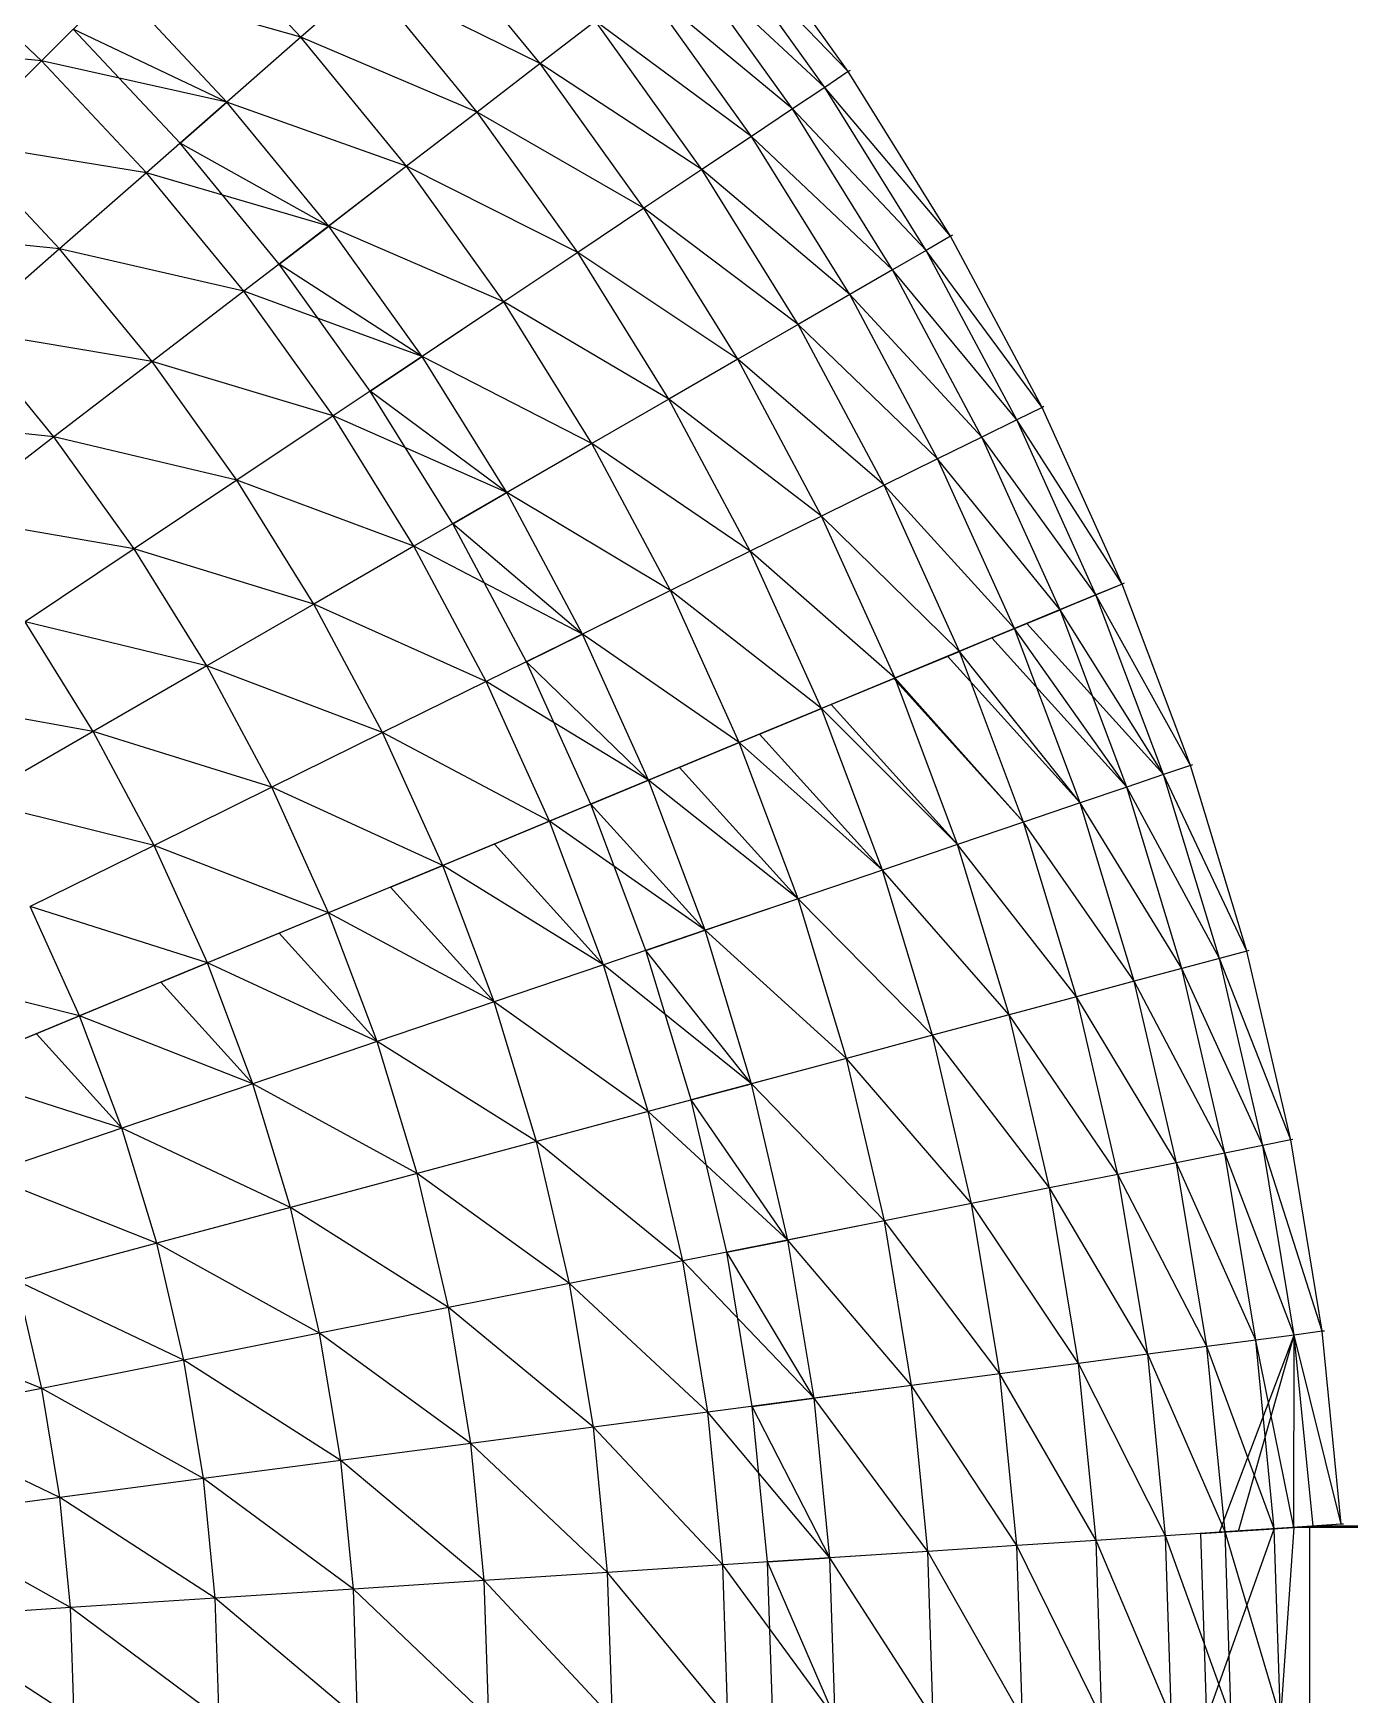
# Model space of a CAD drawing. Extents: x -1560 to 4680, y -1560 to 1560.
# Drawn here: x 867 to 1560, y 12 to 886 of the extents above; entities that cross this region are included whole.
import ezdxf

# ---------------------------------------------------------------- set-up
doc = ezdxf.new("R2010")
doc.units = 0
doc.header["$MEASUREMENT"] = 0
for name, color, linetype in [('HHST6X6X0.375', 13, 'Continuous'), ('HSST3X3X0.25_A', 150, 'Continuous'), ('L30X30X3', 1, 'Continuous'), ('TRIO25X148_A', 4, 'Continuous'), ('TRIO25X148_B', 6, 'Continuous'), ('TRIO25X148_C', 96, 'Continuous'), ('TRIO25X148_D', 3, 'Continuous'), ('TRIO25X148_F', 52, 'Continuous'), ('TRIO2875X148_A', 140, 'Continuous'), ('TRIO35X148', 30, 'Continuous'), ('TRIO45X148', 5, 'Continuous')]:
    doc.layers.add(name, color=color, linetype=linetype)

msp = doc.modelspace()

# ---------------------------------------------------------------- linework, layer by layer
at = {"layer": 'HHST6X6X0.375'}
for p, q in [((1297.09, 866.69, 60), (1296.16, 866.07, 68.93)), ((1351, 780, 60), (1350.03, 779.44, 68.93)), ((1399.12, 689.97, 60), (1398.11, 689.47, 68.93)), ((1441.25, 596.99, 60), (1440.21, 596.56, 68.93)), ((1477.21, 501.45, 60), (1476.15, 501.08, 68.93)), ((1506.84, 403.76, 60), (1505.76, 403.47, 68.93)), ((1530.03, 304.34, 60), (1528.92, 304.12, 68.93)), ((1546.65, 203.62, 60), (1545.54, 203.47, 68.93)), ((1556.66, 102.03, 60), (1555.54, 101.96, 68.93))]:
    msp.add_line(p, q, dxfattribs=at)
at = {"layer": 'HSST3X3X0.25_A'}
for p, q in [((1538.8, 100.31, 208.34), (1530.5, 100.31, 208.34)), ((1581.2, 100.31, 208.34), (1538.8, 100.31, 208.34)), ((1538.8, 100.31, 208.34), (1538.8, 0, 254.46)), ((1579.3, 100.98, 162.22), (1540.7, 100.98, 162.22))]:
    msp.add_line(p, q, dxfattribs=at)
at = {"layer": 'L30X30X3'}
for p, q in [((944.62, 828.41, 744.42), (969.29, 850.04, 767.3)), ((996.78, 764.85, 744.42), (1022.81, 784.83, 767.3)), ((1044.67, 698.02, 744.42), (1071.95, 716.25, 767.3)), ((1088.08, 628.21, 744.42), (1116.5, 644.61, 767.3)), ((1426.47, 590.87, 162.22), (1390.17, 575.83, 154.74)), ((1371.76, 568.2, 244.63), (1407.58, 583.04, 254.46)), ((1126.84, 555.7, 744.42), (1156.27, 570.21, 767.3)), ((1383.6, 573.11, 345.29), (1348.39, 558.52, 333.15)), ((1320.15, 546.82, 420), (1354.62, 561.1, 434.41)), ((1320.75, 547.07, 521.47), (1287.14, 533.15, 504.85)), ((1249.48, 517.55, 587.4), (1282.11, 531.07, 606.18)), ((1238.83, 513.14, 688.22), (1207.31, 500.08, 667.36)), ((1160.77, 480.81, 744.42), (1191.08, 493.36, 767.3)), ((1139.03, 471.8, 843.13), (1110.04, 459.8, 818.32)), ((1055.3, 437.12, 888.79), (1082.86, 448.54, 915.44)), ((1022.78, 423.65, 983.97), (996.75, 412.87, 955.58)), ((1189.73, 403.86, 744.42), (1220.8, 414.41, 767.3)), ((934.6, 387.12, 1018.43), (959, 397.23, 1048.46)), ((891.76, 369.38, 1108.7), (869.07, 359.98, 1077.13)), ((1213.6, 325.18, 744.42), (1245.29, 333.67, 767.3)), ((1232.27, 245.11, 744.42), (1264.45, 251.51, 767.3)), ((1245.66, 163.99, 744.42), (1278.19, 168.28, 767.3)), ((1481.6, 97.11, 244.63), (1520.29, 99.65, 254.46)), ((1491.53, 97.76, 199.68), (1530.5, 100.31, 208.34)), ((1540.7, 100.98, 162.22), (1501.49, 98.41, 154.74)), ((1253.72, 82.17, 744.42), (1286.46, 84.32, 767.3))]:
    msp.add_line(p, q, dxfattribs=at)
at = {"layer": 'TRIO25X148_A'}
for p, q in [((911.62, 911.62, 767.3), (871.78, 871.78, 843.13)), ((1043.36, 915, 606.18), (1008.15, 884.12, 688.22)), ((1163.24, 892.59, 434.41), (1134.16, 870.27, 521.47)), ((1008.15, 884.12, 688.22), (969.29, 850.04, 767.3)), ((871.78, 871.78, 843.13), (828.79, 828.79, 915.44)), ((1134.16, 870.27, 521.47), (1100.97, 844.81, 606.18)), ((969.29, 850.04, 767.3), (926.93, 812.89, 843.13)), ((1100.97, 844.81, 606.18), (1063.81, 816.29, 688.22)), ((1245.21, 832.02, 345.29), (1219.13, 814.6, 434.41)), ((926.93, 812.89, 843.13), (881.22, 772.81, 915.44)), ((1063.81, 816.29, 688.22), (1022.81, 784.83, 767.3)), ((1219.13, 814.6, 434.41), (1188.65, 794.23, 521.47)), ((1188.65, 794.23, 521.47), (1153.87, 770.99, 606.18)), ((1022.81, 784.83, 767.3), (978.11, 750.53, 843.13)), ((881.22, 772.81, 915.44), (832.32, 729.93, 983.97)), ((1153.87, 770.99, 606.18), (1114.92, 744.97, 688.22)), ((978.11, 750.53, 843.13), (929.87, 713.52, 915.44)), ((1114.92, 744.97, 688.22), (1071.95, 716.25, 767.3)), ((1296.96, 748.8, 345.29), (1269.8, 733.12, 434.41)), ((1269.8, 733.12, 434.41), (1238.05, 714.79, 521.47)), ((929.87, 713.52, 915.44), (878.28, 673.93, 983.97)), ((1071.95, 716.25, 767.3), (1025.1, 684.95, 843.13)), ((1238.05, 714.79, 521.47), (1201.82, 693.87, 606.18)), ((1201.82, 693.87, 606.18), (1161.26, 670.45, 688.22)), ((1025.1, 684.95, 843.13), (974.55, 651.17, 915.44)), ((878.28, 673.93, 983.97), (823.52, 631.91, 1048.46)), ((1161.26, 670.45, 688.22), (1116.5, 644.61, 767.3)), ((1343.16, 662.37, 345.29), (1315.03, 648.5, 434.41)), ((974.55, 651.17, 915.44), (920.48, 615.04, 983.97)), ((1315.03, 648.5, 434.41), (1282.14, 632.28, 521.47)), ((1116.5, 644.61, 767.3), (1067.7, 616.44, 843.13)), ((1282.14, 632.28, 521.47), (1244.63, 613.78, 606.18)), ((920.48, 615.04, 983.97), (863.08, 576.69, 1048.46)), ((1067.7, 616.44, 843.13), (1015.05, 586.04, 915.44)), ((1244.63, 613.78, 606.18), (1202.62, 593.07, 688.22)), ((1015.05, 586.04, 915.44), (958.73, 553.53, 983.97)), ((1202.62, 593.07, 688.22), (1156.27, 570.21, 767.3)), ((1156.27, 570.21, 767.3), (1105.73, 545.29, 843.13)), ((1383.6, 573.11, 345.29), (1354.62, 561.1, 434.41)), ((1354.62, 561.1, 434.41), (1320.75, 547.07, 521.47)), ((958.73, 553.53, 983.97), (898.95, 519.01, 1048.46)), ((1105.73, 545.29, 843.13), (1051.21, 518.4, 915.44)), ((1320.75, 547.07, 521.47), (1282.11, 531.07, 606.18)), ((1282.11, 531.07, 606.18), (1238.83, 513.14, 688.22)), ((898.95, 519.01, 1048.46), (835.92, 482.62, 1108.7)), ((1051.21, 518.4, 915.44), (992.88, 489.64, 983.97)), ((1238.83, 513.14, 688.22), (1191.08, 493.36, 767.3)), ((992.88, 489.64, 983.97), (930.97, 459.1, 1048.46)), ((1191.08, 493.36, 767.3), (1139.03, 471.8, 843.13)), ((1418.12, 481.39, 345.29), (1388.42, 471.31, 434.41)), ((1139.03, 471.8, 843.13), (1082.86, 448.54, 915.44)), ((1388.42, 471.31, 434.41), (1353.71, 459.52, 521.47)), ((930.97, 459.1, 1048.46), (865.7, 426.91, 1108.7)), ((1353.71, 459.52, 521.47), (1314.1, 446.08, 606.18)), ((1082.86, 448.54, 915.44), (1022.78, 423.65, 983.97)), ((1314.1, 446.08, 606.18), (1269.74, 431.02, 688.22)), ((1269.74, 431.02, 688.22), (1220.8, 414.41, 767.3)), ((1022.78, 423.65, 983.97), (959, 397.23, 1048.46)), ((1220.8, 414.41, 767.3), (1167.45, 396.3, 843.13)), ((959, 397.23, 1048.46), (891.76, 369.38, 1108.7)), ((1167.45, 396.3, 843.13), (1109.88, 376.75, 915.44)), ((1446.57, 387.61, 345.29), (1416.27, 379.49, 434.41)), ((1109.88, 376.75, 915.44), (1048.3, 355.85, 983.97)), ((1416.27, 379.49, 434.41), (1380.86, 370, 521.47)), ((891.76, 369.38, 1108.7), (821.3, 340.19, 1164.45)), ((1380.86, 370, 521.47), (1340.46, 359.18, 606.18)), ((1340.46, 359.18, 606.18), (1295.21, 347.05, 688.22)), ((1048.3, 355.85, 983.97), (982.93, 333.66, 1048.46)), ((1295.21, 347.05, 688.22), (1245.29, 333.67, 767.3)), ((982.93, 333.66, 1048.46), (914.01, 310.27, 1108.7)), ((1245.29, 333.67, 767.3), (1190.87, 319.09, 843.13)), ((1190.87, 319.09, 843.13), (1132.14, 303.36, 915.44)), ((914.01, 310.27, 1108.7), (841.79, 285.75, 1164.45)), ((1132.14, 303.36, 915.44), (1069.33, 286.52, 983.97)), ((1468.82, 292.17, 345.29), (1438.06, 286.05, 434.41)), ((1069.33, 286.52, 983.97), (1002.65, 268.66, 1048.46)), ((1438.06, 286.05, 434.41), (1402.1, 278.9, 521.47)), ((1402.1, 278.9, 521.47), (1361.08, 270.74, 606.18)), ((1002.65, 268.66, 1048.46), (932.35, 249.82, 1108.7)), ((1361.08, 270.74, 606.18), (1315.14, 261.6, 688.22)), ((1315.14, 261.6, 688.22), (1264.45, 251.51, 767.3)), ((932.35, 249.82, 1108.7), (858.68, 230.08, 1164.45)), ((1264.45, 251.51, 767.3), (1209.19, 240.52, 843.13)), ((1209.19, 240.52, 843.13), (1149.56, 228.66, 915.44)), ((1149.56, 228.66, 915.44), (1085.78, 215.98, 983.97)), ((1085.78, 215.98, 983.97), (1018.07, 202.51, 1048.46)), ((1018.07, 202.51, 1048.46), (946.69, 188.31, 1108.7)), ((1484.79, 195.48, 345.29), (1453.69, 191.38, 434.41)), ((946.69, 188.31, 1108.7), (871.89, 173.43, 1164.45)), ((1417.34, 186.6, 521.47), (1375.87, 181.14, 606.18)), ((1453.69, 191.38, 434.41), (1417.34, 186.6, 521.47)), ((1329.43, 175.02, 688.22), (1278.19, 168.28, 767.3)), ((1375.87, 181.14, 606.18), (1329.43, 175.02, 688.22)), ((871.89, 173.43, 1164.45), (793.93, 157.92, 1215.51)), ((1278.19, 168.28, 767.3), (1222.33, 160.92, 843.13)), ((1222.33, 160.92, 843.13), (1162.05, 152.99, 915.44)), ((1162.05, 152.99, 915.44), (1097.58, 144.5, 983.97)), ((1097.58, 144.5, 983.97), (1029.14, 135.49, 1048.46)), ((1029.14, 135.49, 1048.46), (956.98, 125.99, 1108.7)), ((956.98, 125.99, 1108.7), (881.36, 116.03, 1164.45)), ((881.36, 116.03, 1164.45), (802.56, 105.66, 1215.51)), ((1494.39, 97.95, 345.29), (1463.1, 95.9, 434.41)), ((1338.03, 87.7, 688.22), (1286.46, 84.32, 767.3)), ((1384.77, 90.76, 606.18), (1338.03, 87.7, 688.22)), ((1426.51, 93.5, 521.47), (1384.77, 90.76, 606.18)), ((1463.1, 95.9, 434.41), (1426.51, 93.5, 521.47)), ((1230.24, 80.63, 843.13), (1169.57, 76.66, 915.44)), ((1286.46, 84.32, 767.3), (1230.24, 80.63, 843.13)), ((1104.68, 72.4, 983.97), (1035.8, 67.89, 1048.46)), ((1169.57, 76.66, 915.44), (1104.68, 72.4, 983.97)), ((963.17, 63.13, 1108.7), (887.07, 58.14, 1164.45)), ((1035.8, 67.89, 1048.46), (963.17, 63.13, 1108.7)), ((887.07, 58.14, 1164.45), (807.76, 52.94, 1215.51))]:
    msp.add_line(p, q, dxfattribs=at)
at = {"layer": 'TRIO25X148_B'}
for p, q in [((969.29, 850.04, 767.3), (888.42, 888.42, 744.42)), ((1008.15, 884.12, 688.22), (944.62, 828.41, 744.42)), ((1022.81, 784.83, 767.3), (944.62, 828.41, 744.42)), ((1063.81, 816.29, 688.22), (996.78, 764.85, 744.42)), ((1071.95, 716.25, 767.3), (996.78, 764.85, 744.42)), ((1114.92, 744.97, 688.22), (1044.67, 698.02, 744.42)), ((1116.5, 644.61, 767.3), (1044.67, 698.02, 744.42)), ((1161.26, 670.45, 688.22), (1088.08, 628.21, 744.42)), ((1156.27, 570.21, 767.3), (1088.08, 628.21, 744.42)), ((1202.62, 593.07, 688.22), (1126.84, 555.7, 744.42)), ((1426.47, 590.87, 162.22), (1371.76, 568.2, 244.63)), ((1407.58, 583.04, 254.46), (1348.39, 558.52, 333.15)), ((1383.6, 573.11, 345.29), (1320.15, 546.82, 420)), ((1371.76, 568.2, 244.63), (1442.7, 489.73, 254.46)), ((1462.06, 496.3, 162.22), (1390.17, 575.83, 154.74)), ((1354.62, 561.1, 434.41), (1287.14, 533.15, 504.85)), ((1191.08, 493.36, 767.3), (1126.84, 555.7, 744.42)), ((1348.39, 558.52, 333.15), (1418.12, 481.39, 345.29)), ((1320.75, 547.07, 521.47), (1249.48, 517.55, 587.4)), ((1320.15, 546.82, 420), (1388.42, 471.31, 434.41)), ((1287.14, 533.15, 504.85), (1353.71, 459.52, 521.47)), ((1282.11, 531.07, 606.18), (1207.31, 500.08, 667.36)), ((1249.48, 517.55, 587.4), (1314.1, 446.08, 606.18)), ((1238.83, 513.14, 688.22), (1160.77, 480.81, 744.42)), ((1207.31, 500.08, 667.36), (1269.74, 431.02, 688.22)), ((1191.08, 493.36, 767.3), (1110.04, 459.8, 818.32)), ((1220.8, 414.41, 767.3), (1160.77, 480.81, 744.42)), ((1139.03, 471.8, 843.13), (1055.3, 437.12, 888.79)), ((1110.04, 459.8, 818.32), (1167.45, 396.3, 843.13)), ((1082.86, 448.54, 915.44), (996.75, 412.87, 955.58)), ((1055.3, 437.12, 888.79), (1109.88, 376.75, 915.44)), ((1269.74, 431.02, 688.22), (1189.73, 403.86, 744.42)), ((1022.78, 423.65, 983.97), (934.6, 387.12, 1018.43)), ((996.75, 412.87, 955.58), (1048.3, 355.85, 983.97)), ((1245.29, 333.67, 767.3), (1189.73, 403.86, 744.42)), ((959, 397.23, 1048.46), (869.07, 359.98, 1077.13)), ((934.6, 387.12, 1018.43), (982.93, 333.66, 1048.46)), ((891.76, 369.38, 1108.7), (800.4, 331.54, 1131.46)), ((869.07, 359.98, 1077.13), (914.01, 310.27, 1108.7)), ((1295.21, 347.05, 688.22), (1213.6, 325.18, 744.42)), ((1264.45, 251.51, 767.3), (1213.6, 325.18, 744.42)), ((1315.14, 261.6, 688.22), (1232.27, 245.11, 744.42)), ((1278.19, 168.28, 767.3), (1232.27, 245.11, 744.42)), ((1491.53, 97.76, 199.68), (1530.8, 201.53, 162.22)), ((1329.43, 175.02, 688.22), (1245.66, 163.99, 744.42)), ((1286.46, 84.32, 767.3), (1245.66, 163.99, 744.42)), ((1530.5, 100.31, 208.34), (1481.6, 97.11, 244.63)), ((1484.78, 0, 244.63), (1520.29, 99.65, 254.46)), ((1540.7, 100.98, 162.22), (1491.53, 97.76, 199.68)), ((1338.03, 87.7, 688.22), (1253.72, 82.17, 744.42)), ((1289.22, 0, 767.3), (1253.72, 82.17, 744.42))]:
    msp.add_line(p, q, dxfattribs=at)
at = {"layer": 'TRIO25X148_C'}
for p, q in [((1008.15, 884.12, 688.22), (948.16, 948.16, 688.22)), ((1296.16, 866.07, 68.93), (1236.74, 948.98, 68.93)), ((1134.16, 870.27, 521.47), (1074.81, 942.58, 521.47)), ((1283.79, 857.8, 162.22), (1224.94, 939.93, 162.22)), ((871.78, 871.78, 843.13), (812.89, 926.93, 843.13)), ((1266.79, 846.44, 254.46), (1208.72, 927.48, 254.46)), ((969.29, 850.04, 767.3), (911.62, 911.62, 767.3)), ((1100.97, 844.81, 606.18), (1043.36, 915, 606.18)), ((1245.21, 832.02, 345.29), (1188.13, 911.68, 345.29)), ((1219.13, 814.6, 434.41), (1163.24, 892.59, 434.41)), ((1063.81, 816.29, 688.22), (1008.15, 884.12, 688.22)), ((926.93, 812.89, 843.13), (871.78, 871.78, 843.13)), ((1188.65, 794.23, 521.47), (1134.16, 870.27, 521.47)), ((1350.03, 779.44, 68.93), (1296.16, 866.07, 68.93)), ((1337.15, 772, 162.22), (1283.79, 857.8, 162.22)), ((1022.81, 784.83, 767.3), (969.29, 850.04, 767.3)), ((1153.87, 770.99, 606.18), (1100.97, 844.81, 606.18)), ((1319.44, 761.78, 254.46), (1266.79, 846.44, 254.46)), ((1296.96, 748.8, 345.29), (1245.21, 832.02, 345.29)), ((881.22, 772.81, 915.44), (828.79, 828.79, 915.44)), ((978.11, 750.53, 843.13), (926.93, 812.89, 843.13)), ((1114.92, 744.97, 688.22), (1063.81, 816.29, 688.22)), ((1269.8, 733.12, 434.41), (1219.13, 814.6, 434.41)), ((1238.05, 714.79, 521.47), (1188.65, 794.23, 521.47)), ((1071.95, 716.25, 767.3), (1022.81, 784.83, 767.3)), ((1398.11, 689.47, 68.93), (1350.03, 779.44, 68.93)), ((929.87, 713.52, 915.44), (881.22, 772.81, 915.44)), ((1201.82, 693.87, 606.18), (1153.87, 770.99, 606.18)), ((1384.78, 682.9, 162.22), (1337.15, 772, 162.22)), ((1366.43, 673.85, 254.46), (1319.44, 761.78, 254.46)), ((1025.1, 684.95, 843.13), (978.11, 750.53, 843.13)), ((1161.26, 670.45, 688.22), (1114.92, 744.97, 688.22)), ((1343.16, 662.37, 345.29), (1296.96, 748.8, 345.29)), ((878.28, 673.93, 983.97), (832.32, 729.93, 983.97)), ((1315.03, 648.5, 434.41), (1269.8, 733.12, 434.41)), ((974.55, 651.17, 915.44), (929.87, 713.52, 915.44)), ((1116.5, 644.61, 767.3), (1071.95, 716.25, 767.3)), ((1282.14, 632.28, 521.47), (1238.05, 714.79, 521.47)), ((1244.63, 613.78, 606.18), (1201.82, 693.87, 606.18)), ((1067.7, 616.44, 843.13), (1025.1, 684.95, 843.13)), ((1426.47, 590.87, 162.22), (1384.78, 682.9, 162.22)), ((1440.21, 596.56, 68.93), (1398.11, 689.47, 68.93)), ((920.48, 615.04, 983.97), (878.28, 673.93, 983.97)), ((1407.58, 583.04, 254.46), (1366.43, 673.85, 254.46)), ((1202.62, 593.07, 688.22), (1161.26, 670.45, 688.22)), ((1383.6, 573.11, 345.29), (1343.16, 662.37, 345.29)), ((1015.05, 586.04, 915.44), (974.55, 651.17, 915.44)), ((1354.62, 561.1, 434.41), (1315.03, 648.5, 434.41)), ((1156.27, 570.21, 767.3), (1116.5, 644.61, 767.3)), ((1320.75, 547.07, 521.47), (1282.14, 632.28, 521.47)), ((958.73, 553.53, 983.97), (920.48, 615.04, 983.97)), ((1105.73, 545.29, 843.13), (1067.7, 616.44, 843.13)), ((1282.11, 531.07, 606.18), (1244.63, 613.78, 606.18)), ((1476.15, 501.08, 68.93), (1440.21, 596.56, 68.93)), ((1051.21, 518.4, 915.44), (1015.05, 586.04, 915.44)), ((1238.83, 513.14, 688.22), (1202.62, 593.07, 688.22)), ((1462.06, 496.3, 162.22), (1426.47, 590.87, 162.22)), ((1442.7, 489.73, 254.46), (1407.58, 583.04, 254.46)), ((898.95, 519.01, 1048.46), (863.08, 576.69, 1048.46)), ((1191.08, 493.36, 767.3), (1156.27, 570.21, 767.3)), ((1418.12, 481.39, 345.29), (1383.6, 573.11, 345.29)), ((1388.42, 471.31, 434.41), (1354.62, 561.1, 434.41)), ((992.88, 489.64, 983.97), (958.73, 553.53, 983.97)), ((1139.03, 471.8, 843.13), (1105.73, 545.29, 843.13)), ((1353.71, 459.52, 521.47), (1320.75, 547.07, 521.47)), ((1314.1, 446.08, 606.18), (1282.11, 531.07, 606.18)), ((930.97, 459.1, 1048.46), (898.95, 519.01, 1048.46)), ((1082.86, 448.54, 915.44), (1051.21, 518.4, 915.44)), ((1269.74, 431.02, 688.22), (1238.83, 513.14, 688.22)), ((1505.76, 403.47, 68.93), (1476.15, 501.08, 68.93)), ((1022.78, 423.65, 983.97), (992.88, 489.64, 983.97)), ((1220.8, 414.41, 767.3), (1191.08, 493.36, 767.3)), ((1471.64, 394.33, 254.46), (1442.7, 489.73, 254.46)), ((1491.39, 399.62, 162.22), (1462.06, 496.3, 162.22)), ((1446.57, 387.61, 345.29), (1418.12, 481.39, 345.29)), ((1167.45, 396.3, 843.13), (1139.03, 471.8, 843.13)), ((1416.27, 379.49, 434.41), (1388.42, 471.31, 434.41)), ((959, 397.23, 1048.46), (930.97, 459.1, 1048.46)), ((1380.86, 370, 521.47), (1353.71, 459.52, 521.47)), ((1109.88, 376.75, 915.44), (1082.86, 448.54, 915.44)), ((1340.46, 359.18, 606.18), (1314.1, 446.08, 606.18)), ((1295.21, 347.05, 688.22), (1269.74, 431.02, 688.22)), ((891.76, 369.38, 1108.7), (865.7, 426.91, 1108.7)), ((1048.3, 355.85, 983.97), (1022.78, 423.65, 983.97)), ((1245.29, 333.67, 767.3), (1220.8, 414.41, 767.3)), ((1528.92, 304.12, 68.93), (1505.76, 403.47, 68.93)), ((982.93, 333.66, 1048.46), (959, 397.23, 1048.46)), ((1190.87, 319.09, 843.13), (1167.45, 396.3, 843.13)), ((1494.28, 297.23, 254.46), (1471.64, 394.33, 254.46)), ((1514.34, 301.22, 162.22), (1491.39, 399.62, 162.22)), ((1468.82, 292.17, 345.29), (1446.57, 387.61, 345.29)), ((1132.14, 303.36, 915.44), (1109.88, 376.75, 915.44)), ((1438.06, 286.05, 434.41), (1416.27, 379.49, 434.41)), ((914.01, 310.27, 1108.7), (891.76, 369.38, 1108.7)), ((1402.1, 278.9, 521.47), (1380.86, 370, 521.47)), ((1361.08, 270.74, 606.18), (1340.46, 359.18, 606.18)), ((1069.33, 286.52, 983.97), (1048.3, 355.85, 983.97)), ((1315.14, 261.6, 688.22), (1295.21, 347.05, 688.22)), ((1002.65, 268.66, 1048.46), (982.93, 333.66, 1048.46)), ((1264.45, 251.51, 767.3), (1245.29, 333.67, 767.3)), ((1209.19, 240.52, 843.13), (1190.87, 319.09, 843.13)), ((932.35, 249.82, 1108.7), (914.01, 310.27, 1108.7)), ((1149.56, 228.66, 915.44), (1132.14, 303.36, 915.44)), ((1510.52, 198.86, 254.46), (1494.28, 297.23, 254.46)), ((1530.8, 201.53, 162.22), (1514.34, 301.22, 162.22)), ((1545.54, 203.47, 68.93), (1528.92, 304.12, 68.93)), ((1484.79, 195.48, 345.29), (1468.82, 292.17, 345.29)), ((1085.78, 215.98, 983.97), (1069.33, 286.52, 983.97)), ((1453.69, 191.38, 434.41), (1438.06, 286.05, 434.41)), ((1417.34, 186.6, 521.47), (1402.1, 278.9, 521.47)), ((1018.07, 202.51, 1048.46), (1002.65, 268.66, 1048.46)), ((1375.87, 181.14, 606.18), (1361.08, 270.74, 606.18)), ((1329.43, 175.02, 688.22), (1315.14, 261.6, 688.22)), ((946.69, 188.31, 1108.7), (932.35, 249.82, 1108.7)), ((1278.19, 168.28, 767.3), (1264.45, 251.51, 767.3)), ((1222.33, 160.92, 843.13), (1209.19, 240.52, 843.13)), ((871.89, 173.43, 1164.45), (858.68, 230.08, 1164.45)), ((1162.05, 152.99, 915.44), (1149.56, 228.66, 915.44)), ((1097.58, 144.5, 983.97), (1085.78, 215.98, 983.97)), ((1029.14, 135.49, 1048.46), (1018.07, 202.51, 1048.46)), ((1540.7, 100.98, 162.22), (1530.8, 201.53, 162.22)), ((1555.54, 101.96, 68.93), (1545.54, 203.47, 68.93)), ((1494.39, 97.95, 345.29), (1484.79, 195.48, 345.29)), ((1520.29, 99.65, 254.46), (1510.52, 198.86, 254.46)), ((956.98, 125.99, 1108.7), (946.69, 188.31, 1108.7)), ((1426.51, 93.5, 521.47), (1417.34, 186.6, 521.47)), ((1463.1, 95.9, 434.41), (1453.69, 191.38, 434.41)), ((1338.03, 87.7, 688.22), (1329.43, 175.02, 688.22)), ((1384.77, 90.76, 606.18), (1375.87, 181.14, 606.18)), ((881.36, 116.03, 1164.45), (871.89, 173.43, 1164.45)), ((1286.46, 84.32, 767.3), (1278.19, 168.28, 767.3)), ((1230.24, 80.63, 843.13), (1222.33, 160.92, 843.13)), ((1169.57, 76.66, 915.44), (1162.05, 152.99, 915.44)), ((1104.68, 72.4, 983.97), (1097.58, 144.5, 983.97)), ((1035.8, 67.89, 1048.46), (1029.14, 135.49, 1048.46)), ((963.17, 63.13, 1108.7), (956.98, 125.99, 1108.7)), ((887.07, 58.14, 1164.45), (881.36, 116.03, 1164.45)), ((1497.6, 0, 345.29), (1494.39, 97.95, 345.29)), ((1523.55, 0, 254.46), (1520.29, 99.65, 254.46)), ((1340.91, 0, 688.22), (1338.03, 87.7, 688.22)), ((1387.75, 0, 606.18), (1384.77, 90.76, 606.18)), ((1429.57, 0, 521.47), (1426.51, 93.5, 521.47)), ((1466.23, 0, 434.41), (1463.1, 95.9, 434.41)), ((1232.88, 0, 843.13), (1230.24, 80.63, 843.13)), ((1289.22, 0, 767.3), (1286.46, 84.32, 767.3)), ((1107.05, 0, 983.97), (1104.68, 72.4, 983.97)), ((1172.08, 0, 915.44), (1169.57, 76.66, 915.44)), ((965.24, 0, 1108.7), (963.17, 63.13, 1108.7)), ((1038.02, 0, 1048.46), (1035.8, 67.89, 1048.46)), ((888.97, 0, 1164.45), (887.07, 58.14, 1164.45))]:
    msp.add_line(p, q, dxfattribs=at)
at = {"layer": 'TRIO25X148_D'}
for p, q in [((1008.15, 884.12, 688.22), (911.62, 911.62, 767.3)), ((1134.16, 870.27, 521.47), (1043.36, 915, 606.18)), ((1245.21, 832.02, 345.29), (1163.24, 892.59, 434.41)), ((1100.97, 844.81, 606.18), (1008.15, 884.12, 688.22)), ((871.78, 871.78, 843.13), (772.81, 881.22, 915.44)), ((969.29, 850.04, 767.3), (871.78, 871.78, 843.13)), ((1219.13, 814.6, 434.41), (1134.16, 870.27, 521.47)), ((1063.81, 816.29, 688.22), (969.29, 850.04, 767.3)), ((1188.65, 794.23, 521.47), (1100.97, 844.81, 606.18)), ((1319.44, 761.78, 254.46), (1245.21, 832.02, 345.29)), ((926.93, 812.89, 843.13), (828.79, 828.79, 915.44)), ((1022.81, 784.83, 767.3), (926.93, 812.89, 843.13)), ((1153.87, 770.99, 606.18), (1063.81, 816.29, 688.22)), ((1296.96, 748.8, 345.29), (1219.13, 814.6, 434.41)), ((1269.8, 733.12, 434.41), (1188.65, 794.23, 521.47)), ((881.22, 772.81, 915.44), (782.8, 782.8, 983.97)), ((1114.92, 744.97, 688.22), (1022.81, 784.83, 767.3)), ((978.11, 750.53, 843.13), (881.22, 772.81, 915.44)), ((1238.05, 714.79, 521.47), (1153.87, 770.99, 606.18)), ((1071.95, 716.25, 767.3), (978.11, 750.53, 843.13)), ((1201.82, 693.87, 606.18), (1114.92, 744.97, 688.22)), ((1366.43, 673.85, 254.46), (1296.96, 748.8, 345.29)), ((929.87, 713.52, 915.44), (832.32, 729.93, 983.97)), ((1343.16, 662.37, 345.29), (1269.8, 733.12, 434.41)), ((1025.1, 684.95, 843.13), (929.87, 713.52, 915.44)), ((1161.26, 670.45, 688.22), (1071.95, 716.25, 767.3)), ((1315.03, 648.5, 434.41), (1238.05, 714.79, 521.47)), ((1282.14, 632.28, 521.47), (1201.82, 693.87, 606.18)), ((878.28, 673.93, 983.97), (780.42, 684.41, 1048.46)), ((1116.5, 644.61, 767.3), (1025.1, 684.95, 843.13)), ((974.55, 651.17, 915.44), (878.28, 673.93, 983.97)), ((1244.63, 613.78, 606.18), (1161.26, 670.45, 688.22)), ((1407.58, 583.04, 254.46), (1343.16, 662.37, 345.29)), ((1067.7, 616.44, 843.13), (974.55, 651.17, 915.44)), ((1383.6, 573.11, 345.29), (1315.03, 648.5, 434.41)), ((1202.62, 593.07, 688.22), (1116.5, 644.61, 767.3)), ((920.48, 615.04, 983.97), (823.52, 631.91, 1048.46)), ((1354.62, 561.1, 434.41), (1282.14, 632.28, 521.47)), ((1015.05, 586.04, 915.44), (920.48, 615.04, 983.97)), ((1156.27, 570.21, 767.3), (1067.7, 616.44, 843.13)), ((1320.75, 547.07, 521.47), (1244.63, 613.78, 606.18)), ((1105.73, 545.29, 843.13), (1015.05, 586.04, 915.44)), ((1282.11, 531.07, 606.18), (1202.62, 593.07, 688.22)), ((958.73, 553.53, 983.97), (863.08, 576.69, 1048.46)), ((1238.83, 513.14, 688.22), (1156.27, 570.21, 767.3)), ((1442.7, 489.73, 254.46), (1383.6, 573.11, 345.29)), ((1418.12, 481.39, 345.29), (1354.62, 561.1, 434.41)), ((1051.21, 518.4, 915.44), (958.73, 553.53, 983.97)), ((1191.08, 493.36, 767.3), (1105.73, 545.29, 843.13)), ((1388.42, 471.31, 434.41), (1320.75, 547.07, 521.47)), ((898.95, 519.01, 1048.46), (802.57, 536.26, 1108.7)), ((1353.71, 459.52, 521.47), (1282.11, 531.07, 606.18)), ((992.88, 489.64, 983.97), (898.95, 519.01, 1048.46)), ((1139.03, 471.8, 843.13), (1051.21, 518.4, 915.44)), ((1314.1, 446.08, 606.18), (1238.83, 513.14, 688.22)), ((1082.86, 448.54, 915.44), (992.88, 489.64, 983.97)), ((1269.74, 431.02, 688.22), (1191.08, 493.36, 767.3)), ((930.97, 459.1, 1048.46), (835.92, 482.62, 1108.7)), ((1471.64, 394.33, 254.46), (1418.12, 481.39, 345.29)), ((1220.8, 414.41, 767.3), (1139.03, 471.8, 843.13)), ((1446.57, 387.61, 345.29), (1388.42, 471.31, 434.41)), ((1022.78, 423.65, 983.97), (930.97, 459.1, 1048.46)), ((1416.27, 379.49, 434.41), (1353.71, 459.52, 521.47)), ((1167.45, 396.3, 843.13), (1082.86, 448.54, 915.44)), ((1380.86, 370, 521.47), (1314.1, 446.08, 606.18)), ((1340.46, 359.18, 606.18), (1269.74, 431.02, 688.22)), ((959, 397.23, 1048.46), (865.7, 426.91, 1108.7)), ((1109.88, 376.75, 915.44), (1022.78, 423.65, 983.97)), ((1295.21, 347.05, 688.22), (1220.8, 414.41, 767.3)), ((1048.3, 355.85, 983.97), (959, 397.23, 1048.46)), ((1245.29, 333.67, 767.3), (1167.45, 396.3, 843.13)), ((891.76, 369.38, 1108.7), (797.29, 393.18, 1164.45)), ((1494.28, 297.23, 254.46), (1446.57, 387.61, 345.29)), ((1190.87, 319.09, 843.13), (1109.88, 376.75, 915.44)), ((1468.82, 292.17, 345.29), (1416.27, 379.49, 434.41)), ((982.93, 333.66, 1048.46), (891.76, 369.38, 1108.7)), ((1438.06, 286.05, 434.41), (1380.86, 370, 521.47)), ((1402.1, 278.9, 521.47), (1340.46, 359.18, 606.18)), ((1132.14, 303.36, 915.44), (1048.3, 355.85, 983.97)), ((1361.08, 270.74, 606.18), (1295.21, 347.05, 688.22)), ((914.01, 310.27, 1108.7), (821.3, 340.19, 1164.45)), ((1069.33, 286.52, 983.97), (982.93, 333.66, 1048.46)), ((1315.14, 261.6, 688.22), (1245.29, 333.67, 767.3)), ((1264.45, 251.51, 767.3), (1190.87, 319.09, 843.13)), ((1002.65, 268.66, 1048.46), (914.01, 310.27, 1108.7)), ((1209.19, 240.52, 843.13), (1132.14, 303.36, 915.44)), ((1510.52, 198.86, 254.46), (1468.82, 292.17, 345.29)), ((932.35, 249.82, 1108.7), (841.79, 285.75, 1164.45)), ((1149.56, 228.66, 915.44), (1069.33, 286.52, 983.97)), ((1484.79, 195.48, 345.29), (1438.06, 286.05, 434.41)), ((1453.69, 191.38, 434.41), (1402.1, 278.9, 521.47)), ((1085.78, 215.98, 983.97), (1002.65, 268.66, 1048.46)), ((1417.34, 186.6, 521.47), (1361.08, 270.74, 606.18)), ((1375.87, 181.14, 606.18), (1315.14, 261.6, 688.22)), ((1018.07, 202.51, 1048.46), (932.35, 249.82, 1108.7)), ((1329.43, 175.02, 688.22), (1264.45, 251.51, 767.3)), ((1278.19, 168.28, 767.3), (1209.19, 240.52, 843.13)), ((946.69, 188.31, 1108.7), (858.68, 230.08, 1164.45)), ((1222.33, 160.92, 843.13), (1149.56, 228.66, 915.44)), ((1162.05, 152.99, 915.44), (1085.78, 215.98, 983.97)), ((871.89, 173.43, 1164.45), (781.91, 209.51, 1215.51)), ((1097.58, 144.5, 983.97), (1018.07, 202.51, 1048.46)), ((1029.14, 135.49, 1048.46), (946.69, 188.31, 1108.7)), ((1463.1, 95.9, 434.41), (1417.34, 186.6, 521.47)), ((1494.39, 97.95, 345.29), (1453.69, 191.38, 434.41)), ((1384.77, 90.76, 606.18), (1329.43, 175.02, 688.22)), ((1426.51, 93.5, 521.47), (1375.87, 181.14, 606.18)), ((956.98, 125.99, 1108.7), (871.89, 173.43, 1164.45)), ((1338.03, 87.7, 688.22), (1278.19, 168.28, 767.3)), ((881.36, 116.03, 1164.45), (793.93, 157.92, 1215.51)), ((1286.46, 84.32, 767.3), (1222.33, 160.92, 843.13)), ((1230.24, 80.63, 843.13), (1162.05, 152.99, 915.44)), ((1169.57, 76.66, 915.44), (1097.58, 144.5, 983.97)), ((1104.68, 72.4, 983.97), (1029.14, 135.49, 1048.46)), ((1035.8, 67.89, 1048.46), (956.98, 125.99, 1108.7)), ((963.17, 63.13, 1108.7), (881.36, 116.03, 1164.45)), ((887.07, 58.14, 1164.45), (802.56, 105.66, 1215.51)), ((1530.5, 100.31, 208.34), (1523.55, 0, 254.46)), ((1387.75, 0, 606.18), (1338.03, 87.7, 688.22)), ((1429.57, 0, 521.47), (1384.77, 90.76, 606.18)), ((1466.23, 0, 434.41), (1426.51, 93.5, 521.47)), ((1497.6, 0, 345.29), (1463.1, 95.9, 434.41)), ((1289.22, 0, 767.3), (1230.24, 80.63, 843.13)), ((1340.91, 0, 688.22), (1286.46, 84.32, 767.3)), ((1172.08, 0, 915.44), (1104.68, 72.4, 983.97)), ((1232.88, 0, 843.13), (1169.57, 76.66, 915.44)), ((1038.02, 0, 1048.46), (963.17, 63.13, 1108.7)), ((1107.05, 0, 983.97), (1035.8, 67.89, 1048.46)), ((888.97, 0, 1164.45), (807.76, 52.94, 1215.51)), ((965.24, 0, 1108.7), (887.07, 58.14, 1164.45))]:
    msp.add_line(p, q, dxfattribs=at)
at = {"layer": 'TRIO25X148_F'}
for p, q in [((944.62, 828.41, 744.42), (888.42, 888.42, 744.42)), ((996.78, 764.85, 744.42), (944.62, 828.41, 744.42)), ((1044.67, 698.02, 744.42), (996.78, 764.85, 744.42)), ((1088.08, 628.21, 744.42), (1044.67, 698.02, 744.42)), ((1126.84, 555.7, 744.42), (1088.08, 628.21, 744.42)), ((1160.77, 480.81, 744.42), (1126.84, 555.7, 744.42)), ((1249.48, 517.55, 587.4), (1207.31, 500.08, 667.36)), ((1207.31, 500.08, 667.36), (1160.77, 480.81, 744.42)), ((1160.77, 480.81, 744.42), (1110.04, 459.8, 818.32)), ((1189.73, 403.86, 744.42), (1160.77, 480.81, 744.42)), ((1110.04, 459.8, 818.32), (1055.3, 437.12, 888.79)), ((1055.3, 437.12, 888.79), (996.75, 412.87, 955.58)), ((996.75, 412.87, 955.58), (934.6, 387.12, 1018.43)), ((1213.6, 325.18, 744.42), (1189.73, 403.86, 744.42)), ((934.6, 387.12, 1018.43), (869.07, 359.98, 1077.13)), ((869.07, 359.98, 1077.13), (800.4, 331.54, 1131.46)), ((1232.27, 245.11, 744.42), (1213.6, 325.18, 744.42)), ((1245.66, 163.99, 744.42), (1232.27, 245.11, 744.42)), ((1501.49, 98.41, 154.74), (1530.8, 201.53, 162.22)), ((1253.72, 82.17, 744.42), (1245.66, 163.99, 744.42)), ((1481.6, 97.11, 244.63), (1494.39, 97.95, 345.29)), ((1491.53, 97.76, 199.68), (1481.6, 97.11, 244.63)), ((1484.78, 0, 244.63), (1481.6, 97.11, 244.63)), ((1501.49, 98.41, 154.74), (1491.53, 97.76, 199.68)), ((1555.54, 101.96, 68.93), (1501.49, 98.41, 154.74)), ((1256.41, 0, 744.42), (1253.72, 82.17, 744.42))]:
    msp.add_line(p, q, dxfattribs=at)
at = {"layer": 'TRIO2875X148_A'}
for p, q in [((1283.79, 857.8, 162.22), (1266.79, 846.44, 254.46)), ((1350.03, 779.44, 68.93), (1283.79, 857.8, 162.22)), ((1266.79, 846.44, 254.46), (1245.21, 832.02, 345.29)), ((1337.15, 772, 162.22), (1266.79, 846.44, 254.46)), ((1337.15, 772, 162.22), (1319.44, 761.78, 254.46)), ((1398.11, 689.47, 68.93), (1337.15, 772, 162.22)), ((1319.44, 761.78, 254.46), (1296.96, 748.8, 345.29)), ((1384.78, 682.9, 162.22), (1319.44, 761.78, 254.46)), ((1384.78, 682.9, 162.22), (1366.43, 673.85, 254.46)), ((1440.21, 596.56, 68.93), (1384.78, 682.9, 162.22)), ((1366.43, 673.85, 254.46), (1343.16, 662.37, 345.29)), ((1426.47, 590.87, 162.22), (1366.43, 673.85, 254.46)), ((1426.47, 590.87, 162.22), (1407.58, 583.04, 254.46)), ((1476.15, 501.08, 68.93), (1426.47, 590.87, 162.22)), ((1407.58, 583.04, 254.46), (1383.6, 573.11, 345.29)), ((1462.06, 496.3, 162.22), (1407.58, 583.04, 254.46)), ((1371.76, 568.2, 244.63), (1348.39, 558.52, 333.15)), ((1390.17, 575.83, 154.74), (1371.76, 568.2, 244.63)), ((1348.39, 558.52, 333.15), (1320.15, 546.82, 420)), ((1320.15, 546.82, 420), (1287.14, 533.15, 504.85)), ((1287.14, 533.15, 504.85), (1249.48, 517.55, 587.4)), ((1442.7, 489.73, 254.46), (1418.12, 481.39, 345.29)), ((1462.06, 496.3, 162.22), (1442.7, 489.73, 254.46)), ((1491.39, 399.62, 162.22), (1442.7, 489.73, 254.46)), ((1505.76, 403.47, 68.93), (1462.06, 496.3, 162.22)), ((1471.64, 394.33, 254.46), (1446.57, 387.61, 345.29)), ((1491.39, 399.62, 162.22), (1471.64, 394.33, 254.46)), ((1514.34, 301.22, 162.22), (1471.64, 394.33, 254.46)), ((1528.92, 304.12, 68.93), (1491.39, 399.62, 162.22)), ((1494.28, 297.23, 254.46), (1468.82, 292.17, 345.29)), ((1514.34, 301.22, 162.22), (1494.28, 297.23, 254.46)), ((1530.8, 201.53, 162.22), (1494.28, 297.23, 254.46)), ((1545.54, 203.47, 68.93), (1514.34, 301.22, 162.22)), ((1530.8, 201.53, 162.22), (1510.52, 198.86, 254.46)), ((1510.52, 198.86, 254.46), (1484.79, 195.48, 345.29)), ((1520.29, 99.65, 254.46), (1494.39, 97.95, 345.29))]:
    msp.add_line(p, q, dxfattribs=at)
at = {"layer": 'TRIO35X148'}
for p, q in [((1296.16, 866.07, 68.93), (1224.94, 939.93, 162.22)), ((1283.79, 857.8, 162.22), (1208.72, 927.48, 254.46)), ((1266.79, 846.44, 254.46), (1188.13, 911.68, 345.29)), ((1440.21, 596.56, 68.93), (1390.17, 575.83, 154.74)), ((1530.5, 100.31, 208.34), (1530.8, 201.53, 162.22)), ((1555.54, 101.96, 68.93), (1530.8, 201.53, 162.22)), ((1520.29, 99.65, 254.46), (1484.79, 195.48, 345.29)), ((1530.5, 100.31, 208.34), (1510.52, 198.86, 254.46)), ((1523.55, 0, 254.46), (1494.39, 97.95, 345.29))]:
    msp.add_line(p, q, dxfattribs=at)
at = {"layer": 'TRIO45X148'}
for p, q in [((1296.16, 866.07, 68.93), (1283.79, 857.8, 162.22)), ((1350.03, 779.44, 68.93), (1337.15, 772, 162.22)), ((1398.11, 689.47, 68.93), (1384.78, 682.9, 162.22)), ((1440.21, 596.56, 68.93), (1426.47, 590.87, 162.22)), ((1476.15, 501.08, 68.93), (1462.06, 496.3, 162.22)), ((1505.76, 403.47, 68.93), (1491.39, 399.62, 162.22)), ((1528.92, 304.12, 68.93), (1514.34, 301.22, 162.22)), ((1545.54, 203.47, 68.93), (1530.8, 201.53, 162.22)), ((1530.5, 100.31, 208.34), (1520.29, 99.65, 254.46)), ((1540.7, 100.98, 162.22), (1530.5, 100.31, 208.34)), ((1555.54, 101.96, 68.93), (1540.7, 100.98, 162.22))]:
    msp.add_line(p, q, dxfattribs=at)

doc.saveas('drawing.dxf')
